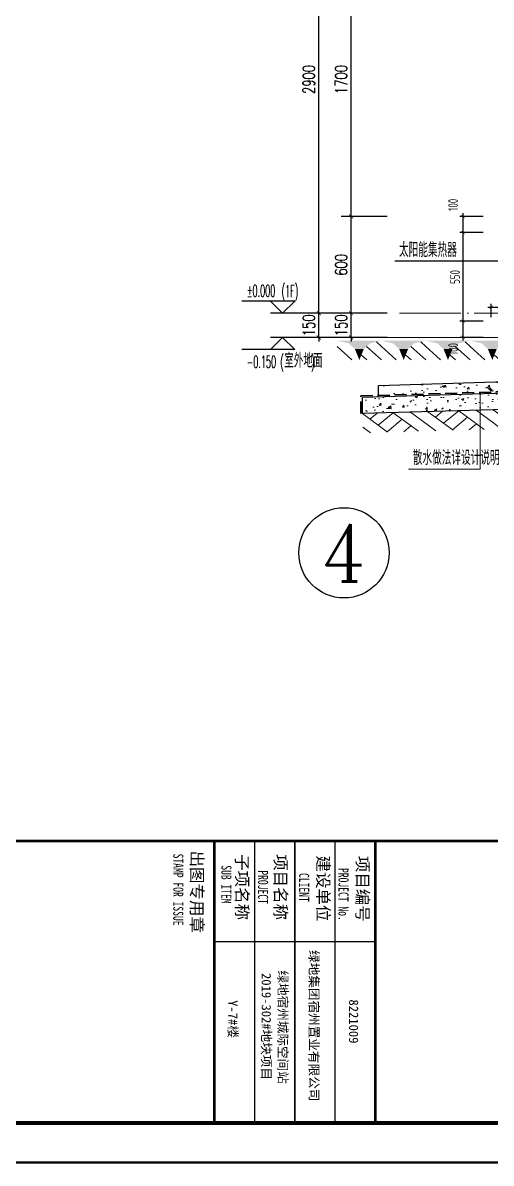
# Model space of a CAD drawing. Extents: x -655480 to 203344, y -294099 to 287156.
# Drawn here: x 57064 to 59973, y 118011 to 125086 of the extents above; entities that cross this region are included whole.
import ezdxf
from ezdxf.enums import TextEntityAlignment as Align

# ---------------------------------------------------------------- set-up
doc = ezdxf.new("R2010")
doc.units = 0
doc.header["$LTSCALE"] = 1000
doc.linetypes.add('DASH', pattern=[0.35, 0.25, -0.1])
doc.linetypes.add('DOTE', pattern=[2.42, 2, -0.2, 0.02, -0.2])
doc.layers.get('0').update_dxf_attribs({"linetype": 'CONTINUOUS'})
doc.layers.get('DEFPOINTS').update_dxf_attribs({"linetype": 'CONTINUOUS'})
for name, color, linetype in [('AXIS', 3, 'CONTINUOUS'), ('COLUMN', 4, 'CONTINUOUS'), ('DIM', 2, 'CONTINUOUS'), ('DIM_ELEV', 3, 'CONTINUOUS'), ('DIM_IDEN', 67, 'CONTINUOUS'), ('PUB_DIM', 3, 'CONTINUOUS'), ('PUB_TEXT', 2, 'CONTINUOUS'), ('图签文字', 4, 'CONTINUOUS')]:
    doc.layers.add(name, color=color, linetype=linetype)
for name, color, linetype, lineweight in [('AXIS_TEXT', 7, 'CONTINUOUS', 20), ('DOTE', 19, 'DOTE', 9), ('图框', 9, 'CONTINUOUS', 18), ('图签', 147, 'CONTINUOUS', 18), ('平面-排水沟', 86, 'CONTINUOUS', 15), ('立面-中轮廓线', 30, 'CONTINUOUS', 35), ('粉刷', 251, 'CONTINUOUS', 9)]:
    doc.layers.add(name, color=color, linetype=linetype, lineweight=lineweight)
doc.layers.add('yichutu', color=7, linetype='CONTINUOUS', true_color=0xffffff)
doc.styles.add('_TCH_AXIS', font='COMPLEX', dxfattribs={"bigfont": 'GBCBIG'})
doc.styles.add('_TCH_DIM', font='SIMPLEX.shx', dxfattribs={"width": 0.7, "bigfont": 'GBCBIG.shx'})
doc.styles.add('_TCH_DIM_T3', font='SIMPLEX', dxfattribs={"width": 0.705882, "bigfont": 'GBCBIG'})
doc.styles.add('DIM_FONT_T3', font='SIMPLEX', dxfattribs={"width": 0.705882, "bigfont": 'GBCBIG'})
doc.styles.add('TSSD_DIMENSION', font='Tssdeng.shx', dxfattribs={"width": 0.7, "bigfont": 'tssdchn.shx'})
doc.styles.add('宋体', font='', dxfattribs={"height": 50})
doc.styles.add('建筑图签-1', font='simhei.ttf', dxfattribs={"width": 0.7})
doc.styles.get('宋体').set_extended_font_data('SimSun')
doc.dimstyles.new('_TCH_ARCH&&25', dxfattribs={"dimtxt": 74.375, "dimasz": 25, "dimexe": 62.5, "dimexo": 75, "dimgap": 25, "dimtad": 1, "dimdec": 0, "dimzin": 0, "dimdsep": 46, "dimtxsty": '_TCH_DIM_T3', "dimblk": 'ARCHTICK', "dimcen": 0.09, "dimclrt": 7, "dimazin": 0, "dimtfac": 1, "dimtdec": 0, "dimtix": 1, "dimtmove": 2, "dimatfit": 3, "dimldrblk": 'ARCHTICK', "dimfxl": 1, "dimtolj": 1, "dimtzin": 0, "dimarcsym": 0})
doc.dimstyles.new('TSSD_20_20', dxfattribs={"dimtxt": 60, "dimasz": 20, "dimexe": 20, "dimexo": 50, "dimgap": 20, "dimtad": 1, "dimdec": 0, "dimzin": 0, "dimdsep": 46, "dimtxsty": 'TSSD_DIMENSION', "dimblk": 'ARCHTICK', "dimblk1": 'ARCHTICK', "dimblk2": 'ARCHTICK', "dimcen": 0, "dimdle": 20, "dimclrt": 7, "dimadec": 0, "dimazin": 0, "dimtfac": 1, "dimtdec": 0, "dimtix": 1, "dimtmove": 2, "dimatfit": 3, "dimfxl": 1, "dimtolj": 1, "dimtzin": 0, "dimarcsym": 0})
pattern_1 = [(50, (28072.99, 249033.25), (143.452037, -12.550427), [15, -165]), (355, (28072.99, 249033.25), (-27.750267, 150.438427), [12, -132]), (100.4514, (28084.94, 249032.2), (115.701876, 137.88791), [12.74804, -140.22842]), (46.1842, (28072.99, 249073.25), (213.44821, -33.1038), [22.5, -247.5]), (96.6356, (28090.77, 249070.5), (186.93254, 194.82357), [19.12206, -210.3426]), (351.1842, (28072.99, 249073.25), (186.93239, 194.82372), [18, -198]), (21, (28092.99, 249063.25), (119.38141, -80.52378), [15, -165]), (326, (28092.99, 249063.25), (48.663066, 145.03001), [12, -132]), (71.4514, (28102.93, 249056.54), (168.044526, 64.5061), [12.74804, -140.22842]), (37.5, (28072.986, 249033.25), (2.431971, 66.578771), [0, -130.4, 0, -134, 0, -132.5]), (7.5, (28072.986, 249033.25), (52.613907, 78.882342), [0, -76.4, 0, -127.4, 0, -50.5]), (327.5, (28028.386, 249033.25), (106.764487, -4.510974), [0, -50, 0, -156, 0, -207]), (317.5, (28008.39, 249033.25), (116.637234, 20.020996), [0, -65, 0, -103.6, 0, -147])]

# ---------------------------------------------------------------- blocks, each defined once
blk = doc.blocks.new('GFDDDDRG')
at = {"layer": '图框'}
blk.add_lwpolyline([(923310, -107437), (923310, -159999), (893610, -159999), (893610, -107437)], close=True, dxfattribs=at)
blk.add_lwpolyline([(923310, -107437), (923310, -159999), (893610, -159999), (893610, -107437)], close=True, dxfattribs=at)
at = {"layer": '图框', "const_width": 50}
blk.add_lwpolyline([(894110, -159499), (922810, -159499), (922810, -108687), (894110, -108687)], close=True, dxfattribs=at)
at = {"layer": '图框'}
for points, const_width in [([(894110, -156002), (922810, -156002)], 35), ([(909660, -159502), (909660, -156002)], 35), ([(910160, -156002), (910160, -159502)], 17.5), ([(910660, -156002), (910660, -159502)], 17.5), ([(911160, -156002), (911160, -159502)], 17.5), ([(911660, -156002), (911660, -159502)], 35), ([(911660, -156002), (911660, -159502)], 35), ([(909660, -157252), (911660, -157252)], 17.5)]:
    blk.add_lwpolyline(points, dxfattribs=dict(at, const_width=const_width))
at = {"layer": '图框', "style": '建筑图签-1', "width": 0.7}
for s, p in [('STAMP FOR ISSUE', (909150, -156158)), ('SUB ITEM', (909748, -156303)), ('PROJECT No.', (911202, -156337, -899)), ('PROJECT', (910203, -156366)), ('CLIENT', (910713, -156399))]:
    blk.add_text(s, height=125, rotation=270, dxfattribs=at).set_placement(p)
at = {"layer": '图签', "color": 2, "style": '宋体'}
for s, height, p in [('绿地集团宿州置业有限公司', 114.67, (910841, -157355)), ('绿地宿州城际空间站', 114.7, (910454, -157607)), ('2019-302#地块项目', 114.67, (910249, -157640)), ('Y-7#楼', 114.7, (909834, -157977)), ('8221009', 114.7, (911334, -157968))]:
    blk.add_text(s, height=height, rotation=270, dxfattribs=at).set_placement(p)
at = {"layer": '图签文字', "color": 7, "style": '建筑图签-1'}
for s, p in [('出图专用章', (909369, -156120)), ('子项名称', (909930, -156165)), ('项目名称', (910408, -156165)), ('建设单位', (910937, -156182)), ('项目编号', (911426, -156186))]:
    blk.add_text(s, height=150, rotation=270, dxfattribs=at).set_placement(p)
blk = doc.blocks.new('$LINEPAT$素土夯实')
at = {"color": 0}
for p, q in [((0, -210), (210, 0)), ((120, -300), (420, 0)), ((420, 0), (608, -188)), ((495, -300), (795, 0)), ((615, 0), (705, -90)), ((315, -105), (502, -293)), ((210, -210), (300, -300)), ((705, -300), (795, -210))]:
    blk.add_line(p, q, dxfattribs=at)
blk = doc.blocks.new('$LinePat$自然土壤')
at = {"color": 0}
for p, q in [((0, -90), (71, -19)), ((0, -300), (211, -89)), ((420, -300), (630, -90)), ((210, -300), (286, -224))]:
    blk.add_line(p, q, dxfattribs=at)
for points in [[(0, 0), (630, 0), (168, -45), (462, -45)], [(168, -45), (462, -45), (252, -132), (378, -132)], [(252, -132), (378, -132), (315, -300)]]:
    blk.add_solid(points, dxfattribs=at)
blk = doc.blocks.new('sanshui')
at = {"layer": '粉刷'}
h = blk.add_hatch(dxfattribs=at)
h.set_pattern_fill('混凝土', color=256, scale=20)
h.set_pattern_definition(pattern_1)
edge = h.paths.add_edge_path()
edge.add_line((346317.8, 427329.6), (346257.8, 427329.6))
edge.add_line((346257.8, 427329.6), (346257.8, 427160.3))
edge.add_arc((346157.8, 427160.3), 100, 271.71836, 360, ccw=False)
edge.add_line((346160.8, 427060.3), (345137.8, 427029.6))
edge.add_line((345137.8, 427029.6), (345137.8, 426969.6))
edge.add_line((345137.8, 426969.6), (346317.8, 427005))
edge.add_line((346317.8, 427005), (346317.8, 427329.6))
h = blk.add_hatch(dxfattribs=at)
h.set_pattern_fill('混凝土', color=256, scale=20)
h.set_pattern_definition(pattern_1)
h.paths.add_polyline_path([(346337.8, 426895.6), (346337.8, 426995.6), (345037.8, 426956.6), (345037.8, 426856.6)])
at = {"layer": 'COLUMN'}
for p, q in [((346257.8, 427329.6), (346317.8, 427329.6)), ((346257.8, 427160.3), (346257.8, 427329.6)), ((346317.8, 426995), (346317.8, 427329.6)), ((346160.8, 427060.3), (345137.8, 427029.6)), ((346338.1, 426995.6), (345037.8, 426956.6)), ((345137.8, 426959.6), (345137.8, 427029.6)), ((345037.8, 426856.6), (345037.8, 426956.6)), ((346338.1, 426895.6), (345037.8, 426856.6))]:
    blk.add_line(p, q, dxfattribs=at)
blk.add_arc((346157.8, 427160.3), 100, 271.71836, 0, dxfattribs=at)
at = {"layer": '立面-中轮廓线', "linetype": 'DASH', "ltscale": 0.3}
blk.add_lwpolyline([(345027.8, 426856.6), (345027.8, 426966.3), (346317.8, 427005)], dxfattribs=at)
at = {"layer": '粉刷'}
blk.add_line((344881.5, 427329.6), (346257.8, 427329.6), dxfattribs=at)
at = {"layer": '粉刷', "yscale": 0.4, "zscale": 0.4}
for name, p, xscale, rotation in [('$LinePat$自然土壤', (345156.8, 427309.6), -0.4369306507241237, 359.9999999999903), ('$LinePat$自然土壤', (345432, 427309.6), -0.4369306507241237, 359.9999999999903), ('$LinePat$自然土壤', (345707.3, 427309.6), -0.4369306507241237, 359.9999999999903), ('$LinePat$自然土壤', (345982.6, 427309.6), -0.4369306507241237, 359.9999999999903), ('$LinePat$自然土壤', (346257.8, 427309.6), -0.4369306507241237, 359.9999999999903), ('$LINEPAT$素土夯实', (345444.5, 426868.8), -0.5117605352322558, 1.718358001643932), ('$LINEPAT$素土夯实', (345851.2, 426881), -0.5117605352322558, 1.718358001643932), ('$LINEPAT$素土夯实', (346257.8, 426893.2), -0.5117605352322558, 1.718358001643932)]:
    blk.add_blockref(name, p, dxfattribs=dict(at, xscale=xscale, rotation=rotation))
blk = doc.blocks.new('yct-1051-594-26275-14850-25-1002.0')
at = {"layer": 'yichutu', "color": 7, "true_color": 0xffffff}
blk.add_lwpolyline([(0, 0), (0, 14850), (26275, 14850), (26275, 0)], close=True, dxfattribs=at)
blk = doc.blocks.new('_ArchTick')
at = {"color": 0, "linetype": 'ByBlock', "const_width": 0.15}
blk.add_lwpolyline([(-0.5, -0.5), (0.5, 0.5)], dxfattribs=at)
blk = doc.blocks.new('*D2795')
at = {"layer": 'DEFPOINTS', "color": 0, "transparency": 16777216}
for p in [(59102.9, 123284.6), (59402.9, 123284.6), (59402.9, 123134.1)]:
    blk.add_point(p, dxfattribs=at)
at = {"layer": 'PUB_DIM', "color": 0, "lineweight": -2, "transparency": 16777216}
for p, q in [((59327.9, 123284.6), (59040.4, 123284.6)), ((59102.9, 123284.6), (59102.9, 123309.6)), ((59102.9, 123134.1), (59102.9, 123284.6)), ((59327.9, 123134.1), (59040.4, 123134.1)), ((59102.9, 123134.1), (59102.9, 123109.1))]:
    blk.add_line(p, q, dxfattribs=at)
at = {"layer": 'PUB_DIM', "color": 0, "lineweight": -2, "transparency": 16777216, "xscale": 25, "yscale": 25, "zscale": 25}
for p, rotation in [((59102.9, 123284.6), 270), ((59102.9, 123134.1), 90)]:
    blk.add_blockref('_ArchTick', p, dxfattribs=dict(at, rotation=rotation))
at = {"layer": 'PUB_DIM', "color": 7, "transparency": 16777216, "insert": (59040.8, 123209.3), "char_height": 74.38, "attachment_point": 5, "rotation": 90, "style": '_TCH_DIM_T3'}
blk.add_mtext('\\A1;150', dxfattribs=at)
blk = doc.blocks.new('*D2796')
at = {"layer": 'DEFPOINTS', "color": 0, "transparency": 16777216}
for p in [(59102.9, 123884.6), (59402.9, 123884.6), (59402.9, 123284.6)]:
    blk.add_point(p, dxfattribs=at)
at = {"layer": 'PUB_DIM', "color": 0, "lineweight": -2, "transparency": 16777216}
for p, q in [((59327.9, 123884.6), (59040.4, 123884.6)), ((59102.9, 123284.6), (59102.9, 123884.6)), ((59327.9, 123284.6), (59040.4, 123284.6))]:
    blk.add_line(p, q, dxfattribs=at)
at = {"layer": 'PUB_DIM', "color": 0, "lineweight": -2, "transparency": 16777216, "xscale": 25, "yscale": 25, "zscale": 25}
for p, rotation in [((59102.9, 123884.6), 90), ((59102.9, 123284.6), 270)]:
    blk.add_blockref('_ArchTick', p, dxfattribs=dict(at, rotation=rotation))
at = {"layer": 'PUB_DIM', "color": 7, "transparency": 16777216, "insert": (59040.8, 123584.6), "char_height": 74.38, "attachment_point": 5, "rotation": 90, "style": '_TCH_DIM_T3'}
blk.add_mtext('\\A1;600', dxfattribs=at)
blk = doc.blocks.new('*D2797')
at = {"layer": 'DEFPOINTS', "color": 0, "transparency": 16777216}
for p in [(59102.9, 125584.6), (59402.9, 125584.6), (59402.9, 123884.6)]:
    blk.add_point(p, dxfattribs=at)
at = {"layer": 'PUB_DIM', "color": 0, "lineweight": -2, "transparency": 16777216}
for p, q in [((59327.9, 125584.6), (59040.4, 125584.6)), ((59102.9, 123884.6), (59102.9, 125584.6)), ((59327.9, 123884.6), (59040.4, 123884.6))]:
    blk.add_line(p, q, dxfattribs=at)
at = {"layer": 'PUB_DIM', "color": 0, "lineweight": -2, "transparency": 16777216, "xscale": 25, "yscale": 25, "zscale": 25}
for p, rotation in [((59102.9, 125584.6), 90), ((59102.9, 123884.6), 270)]:
    blk.add_blockref('_ArchTick', p, dxfattribs=dict(at, rotation=rotation))
at = {"layer": 'PUB_DIM', "color": 7, "transparency": 16777216, "insert": (59040.8, 124734.6), "char_height": 74.38, "attachment_point": 5, "rotation": 90, "style": '_TCH_DIM_T3'}
blk.add_mtext('\\A1;1700', dxfattribs=at)
blk = doc.blocks.new('*D2798')
at = {"layer": 'DEFPOINTS', "color": 0, "transparency": 16777216}
for p in [(58902.9, 123284.6), (59402.9, 123284.6), (59402.9, 123134.1)]:
    blk.add_point(p, dxfattribs=at)
at = {"layer": 'PUB_DIM', "color": 0, "lineweight": -2, "transparency": 16777216}
for p, q in [((59327.9, 123284.6), (58840.4, 123284.6)), ((58902.9, 123284.6), (58902.9, 123309.6)), ((58902.9, 123134.1), (58902.9, 123284.6)), ((59327.9, 123134.1), (58840.4, 123134.1)), ((58902.9, 123134.1), (58902.9, 123109.1))]:
    blk.add_line(p, q, dxfattribs=at)
at = {"layer": 'PUB_DIM', "color": 0, "lineweight": -2, "transparency": 16777216, "xscale": 25, "yscale": 25, "zscale": 25}
for p, rotation in [((58902.9, 123284.6), 270), ((58902.9, 123134.1), 90)]:
    blk.add_blockref('_ArchTick', p, dxfattribs=dict(at, rotation=rotation))
at = {"layer": 'PUB_DIM', "color": 7, "transparency": 16777216, "insert": (58840.8, 123209.3), "char_height": 74.38, "attachment_point": 5, "rotation": 90, "style": '_TCH_DIM_T3'}
blk.add_mtext('\\A1;150', dxfattribs=at)
blk = doc.blocks.new('*D2799')
at = {"layer": 'DEFPOINTS', "color": 0, "transparency": 16777216}
for p in [(58902.9, 126184.6), (59402.9, 126184.6), (59402.9, 123284.6)]:
    blk.add_point(p, dxfattribs=at)
at = {"layer": 'PUB_DIM', "color": 0, "lineweight": -2, "transparency": 16777216}
for p, q in [((59327.9, 126184.6), (58840.4, 126184.6)), ((58902.9, 123284.6), (58902.9, 126184.6)), ((59327.9, 123284.6), (58840.4, 123284.6))]:
    blk.add_line(p, q, dxfattribs=at)
at = {"layer": 'PUB_DIM', "color": 0, "lineweight": -2, "transparency": 16777216, "xscale": 25, "yscale": 25, "zscale": 25}
for p, rotation in [((58902.9, 126184.6), 90), ((58902.9, 123284.6), 270)]:
    blk.add_blockref('_ArchTick', p, dxfattribs=dict(at, rotation=rotation))
at = {"layer": 'PUB_DIM', "color": 7, "transparency": 16777216, "insert": (58840.8, 124734.6), "char_height": 74.38, "attachment_point": 5, "rotation": 90, "style": '_TCH_DIM_T3'}
blk.add_mtext('\\A1;2900', dxfattribs=at)
blk = doc.blocks.new('20210902.15310664')
at = {"layer": 'DOTE', "color": 1, "linetype": 'DOTE', "ltscale": 0.2}
blk.add_line((87656.3, -132145.9), (83887.6, -132145.9), dxfattribs=at)
blk = doc.blocks.new('*D3750')
at = {"layer": 'DEFPOINTS', "color": 0, "transparency": 16777216}
for p in [(60473.2, 123322.2), (59973.1, 123209.6), (60473.2, 123209.6)]:
    blk.add_point(p, dxfattribs=at)
at = {"layer": 'DIM', "color": 0, "lineweight": -2, "transparency": 16777216}
for p, q in [((59953.1, 123322.2), (60493.2, 123322.2)), ((59973.1, 123259.6), (59973.1, 123342.2)), ((60473.2, 123259.6), (60473.2, 123342.2))]:
    blk.add_line(p, q, dxfattribs=at)
at = {"layer": 'DIM', "color": 0, "lineweight": -2, "transparency": 16777216, "xscale": 20, "yscale": 20, "zscale": 20, "rotation": 180}
blk.add_blockref('_ArchTick', (59973.1, 123322.2), dxfattribs=at)
at = {"layer": 'DIM', "color": 0, "lineweight": -2, "transparency": 16777216, "xscale": 20, "yscale": 20, "zscale": 20}
blk.add_blockref('_ArchTick', (60473.2, 123322.2), dxfattribs=at)
at = {"layer": 'DIM', "color": 7, "transparency": 16777216, "insert": (60223.2, 123372.2), "char_height": 60, "attachment_point": 5, "style": 'TSSD_DIMENSION'}
blk.add_mtext('\\A1;500', dxfattribs=at)
blk = doc.blocks.new('*D3754')
at = {"layer": 'DEFPOINTS', "color": 0, "transparency": 16777216}
for p in [(59798.5, 123884.6), (59973.1, 123884.6), (59973.1, 123784.6)]:
    blk.add_point(p, dxfattribs=at)
at = {"layer": 'DIM', "color": 0, "lineweight": -2, "transparency": 16777216}
for p, q in [((59923.1, 123884.6), (59778.5, 123884.6)), ((59798.5, 123764.6), (59798.5, 123904.6)), ((59923.1, 123784.6), (59778.5, 123784.6))]:
    blk.add_line(p, q, dxfattribs=at)
at = {"layer": 'DIM', "color": 0, "lineweight": -2, "transparency": 16777216, "xscale": 20, "yscale": 20, "zscale": 20}
for p, rotation in [((59798.5, 123884.6), 90), ((59798.5, 123784.6), 270)]:
    blk.add_blockref('_ArchTick', p, dxfattribs=dict(at, rotation=rotation))
at = {"layer": 'DIM', "color": 7, "transparency": 16777216, "insert": (59736.3, 123957), "char_height": 60, "attachment_point": 5, "rotation": 90, "style": 'TSSD_DIMENSION'}
blk.add_mtext('\\A1;100', dxfattribs=at)
blk = doc.blocks.new('*D3755')
at = {"layer": 'DEFPOINTS', "color": 0, "transparency": 16777216}
for p in [(59798.5, 123784.6), (59973.1, 123784.6), (59973.1, 123234.6)]:
    blk.add_point(p, dxfattribs=at)
at = {"layer": 'DIM', "color": 0, "lineweight": -2, "transparency": 16777216}
for p, q in [((59923.1, 123784.6), (59778.5, 123784.6)), ((59798.5, 123214.6), (59798.5, 123804.6)), ((59923.1, 123234.6), (59778.5, 123234.6))]:
    blk.add_line(p, q, dxfattribs=at)
at = {"layer": 'DIM', "color": 0, "lineweight": -2, "transparency": 16777216, "xscale": 20, "yscale": 20, "zscale": 20}
for p, rotation in [((59798.5, 123784.6), 90), ((59798.5, 123234.6), 270)]:
    blk.add_blockref('_ArchTick', p, dxfattribs=dict(at, rotation=rotation))
at = {"layer": 'DIM', "color": 7, "transparency": 16777216, "insert": (59748.5, 123509.6), "char_height": 60, "attachment_point": 5, "rotation": 90, "style": 'TSSD_DIMENSION'}
blk.add_mtext('\\A1;550', dxfattribs=at)
blk = doc.blocks.new('*D3756')
at = {"layer": 'DEFPOINTS', "color": 0, "transparency": 16777216}
for p in [(59798.5, 123234.6), (59973.1, 123234.6), (59973.1, 123134.6)]:
    blk.add_point(p, dxfattribs=at)
at = {"layer": 'DIM', "color": 0, "lineweight": -2, "transparency": 16777216}
for p, q in [((59798.5, 123114.6), (59798.5, 123254.6)), ((59923.1, 123234.6), (59778.5, 123234.6)), ((59923.1, 123134.6), (59778.5, 123134.6))]:
    blk.add_line(p, q, dxfattribs=at)
at = {"layer": 'DIM', "color": 0, "lineweight": -2, "transparency": 16777216, "xscale": 20, "yscale": 20, "zscale": 20}
for p, rotation in [((59798.5, 123234.6), 90), ((59798.5, 123134.6), 270)]:
    blk.add_blockref('_ArchTick', p, dxfattribs=dict(at, rotation=rotation))
at = {"layer": 'DIM', "color": 7, "transparency": 16777216, "insert": (59736.3, 123062.1), "char_height": 60, "attachment_point": 5, "rotation": 90, "style": 'TSSD_DIMENSION'}
blk.add_mtext('\\A1;100', dxfattribs=at)

msp = doc.modelspace()

# ---------------------------------------------------------------- linework, layer by layer
at = {"layer": 'AXIS', "color": 6}
msp.add_circle((59058.53, 121797.98), 280, dxfattribs=at)
at = {"layer": 'DIM_ELEV'}
for p, q in [((58752.94, 123359.56), (58424.94, 123359.56)), ((58677.94, 123284.56), (58602.94, 123359.56)), ((58677.94, 123284.56), (58752.94, 123359.56)), ((59102.94, 123284.56), (58602.94, 123284.56)), ((58677.94, 123134.09), (58602.94, 123059.09)), ((59102.94, 123134.09), (58602.94, 123134.09)), ((58677.94, 123134.09), (58752.94, 123059.09)), ((58752.94, 123059.09), (58424.94, 123059.09))]:
    msp.add_line(p, q, dxfattribs=at)
at = {"layer": 'DIM_IDEN'}
for p, q in [((59911.66, 123607.05), (59374.22, 123607.05)), ((60092.74, 123607.05), (59911.66, 123607.05))]:
    msp.add_line(p, q, dxfattribs=at)
at = {"layer": '平面-排水沟'}
for p, q in [((59904.12, 122784.97), (59904.12, 122317.13)), ((59904.12, 122317.13), (59459.99, 122317.13))]:
    msp.add_line(p, q, dxfattribs=at)
at = {"layer": '平面-排水沟', "const_width": 6.67}
msp.add_lwpolyline([(59904.12, 122788.3, 1), (59904.12, 122781.63, 1)], format="xyb", close=True, dxfattribs=at)

# ---------------------------------------------------------------- block references
at = {"xscale": 0.5, "yscale": 0.5, "zscale": 0.5}
msp.add_blockref('GFDDDDRG', (-396576.43, 198011.07), dxfattribs=at)
msp.add_blockref('sanshui', (-285864.99, -304195.07))
at = {"layer": 'DOTE'}
msp.add_blockref('20210902.15310664', (-24484.63, 255430.45), dxfattribs=at)
at = {"layer": 'yichutu', "rotation": 270}
msp.add_blockref('yct-1051-594-26275-14850-25-1002.0', (50228.46, 144292.59), dxfattribs=at)

# ---------------------------------------------------------------- texts
at = {"layer": 'AXIS_TEXT', "color": 6, "style": '_TCH_AXIS'}
msp.add_text('4', height=356.35, dxfattribs=at).set_placement((58922.77, 121619.81), (59194.28, 121619.81), align=Align.FIT)
at = {"layer": 'PUB_TEXT'}
for s, height, style, width, p in [('太阳能集热器', 89.362, 'DIM_FONT_T3', 0.705882, (59400.47, 123633.3)), ('%%P0.000', 74.375, '_TCH_DIM', 0.494118, (58455.94, 123385.81)), ('(1F)', 74.375, '_TCH_DIM', 0.494118, (58671.32, 123384.59)), ('(', 74.38, '_TCH_DIM', 0.494118, (58663.27, 122946.56)), ('室外地面', 89.362, '_TCH_DIM', 0.7, (58687.77, 122946.56)), (')', 74.38, '_TCH_DIM', 0.494118, (58854.58, 122946.56)), ('-0.150', 74.375, '_TCH_DIM', 0.494118, (58454.54, 122945.34)), ('散水做法详设计说明', 89.362, 'DIM_FONT_T3', 0.705882, (59486.24, 122343.38))]:
    msp.add_text(s, height=height, dxfattribs=dict(at, style=style, width=width)).set_placement(p)

# ---------------------------------------------------------------- dimensions: what is measured, and where the dimension line sits
at = {"layer": 'DIM'}
for base, p1, p2, picture, middle in [((59798.53, 123884.56), (59973.14, 123784.56), (59973.14, 123884.56), '*D3754', (59736.34, 123956.98)), ((59798.53, 123234.56), (59973.14, 123134.56), (59973.14, 123234.56), '*D3756', (59736.34, 123062.14))]:
    dim = msp.add_linear_dim(base=base, p1=p1, p2=p2, angle=90, dimstyle='TSSD_20_20', dxfattribs=at)
    dim.commit()
    dim.dimension.update_dxf_attribs({"geometry": picture, "text_midpoint": middle, "dimtype": 161})
for p1, p2, distance, picture, middle in [((59973.14, 123234.56), (59973.14, 123784.56), 174.61, '*D3755', (59748.53, 123509.56)), ((59973.14, 123209.56), (60473.17, 123209.56), 112.61, '*D3750', (60223.15, 123372.17))]:
    dim = msp.add_aligned_dim(p1=p1, p2=p2, distance=distance, dimstyle='TSSD_20_20', dxfattribs=at)
    dim.commit()
    dim.dimension.update_dxf_attribs({"geometry": picture, "text_midpoint": middle})
at = {"layer": 'PUB_DIM'}
for p1, p2, distance, picture, middle in [((59402.94, 123284.56), (59402.94, 126184.56), 500, '*D2799', (58840.76, 124734.56)), ((59402.94, 123884.56), (59402.94, 125584.56), 300, '*D2797', (59040.76, 124734.56)), ((59402.94, 123284.56), (59402.94, 123884.56), 300, '*D2796', (59040.76, 123584.56)), ((59402.94, 123134.09), (59402.94, 123284.56), 500, '*D2798', (58840.76, 123209.33)), ((59402.94, 123134.09), (59402.94, 123284.56), 300, '*D2795', (59040.76, 123209.33))]:
    dim = msp.add_aligned_dim(p1=p1, p2=p2, distance=distance, dimstyle='_TCH_ARCH&&25', dxfattribs=at)
    dim.commit()
    dim.dimension.update_dxf_attribs({"geometry": picture, "text_midpoint": middle})

doc.saveas('drawing.dxf')
